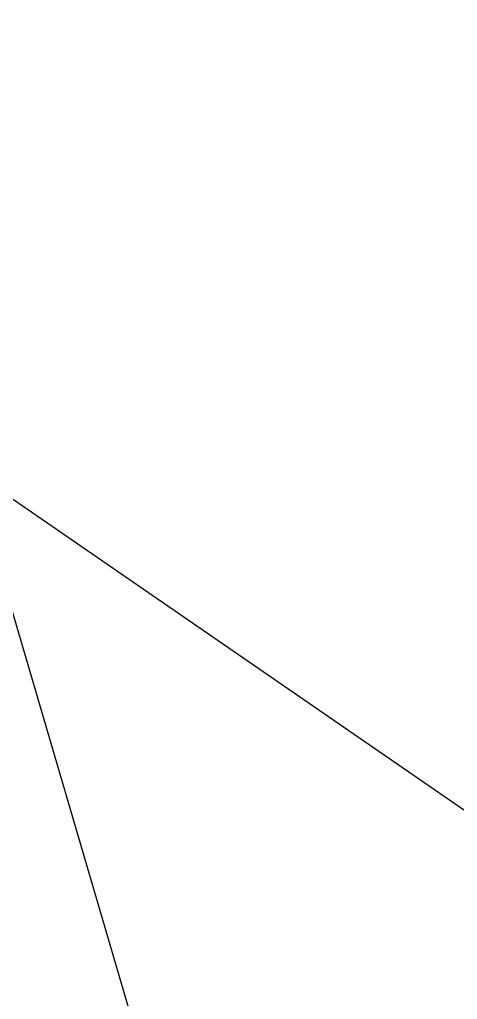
# Model space of a CAD drawing. Extents: x 104.513 to 104.5295, y 28.4567 to 28.4663.
# Drawn here: x 104.5129908 to 104.51299922, y 28.46217659 to 28.46219543 of the extents above; entities that cross this region are included whole.
import ezdxf

# ---------------------------------------------------------------- set-up
doc = ezdxf.new("R2010")
doc.units = 0
doc.header["$MEASUREMENT"] = 0
doc.layers.add('Contour_Line_Intermediate', color=7, linetype='Continuous')
doc.layers.add('Iso-height_Area', color=7, linetype='Continuous')

msp = doc.modelspace()

# ---------------------------------------------------------------- linework, layer by layer
at = {"layer": 'Contour_Line_Intermediate', "color": 0}
msp.add_polyline3d([(104.512982368, 28.462191921, 435), (104.513159816, 28.46206981, 435), (104.513416118, 28.461944353, 435), (104.513673256, 28.461756295, 435), (104.513768645, 28.461719839, 435), (104.513961686, 28.461693565, 435), (104.514040639, 28.461664752, 435), (104.514169165, 28.461539884, 435), (104.514238093, 28.461495852, 435), (104.514353161, 28.461480575, 435), (104.514441314, 28.461491849, 435), (104.514727939, 28.461569516, 435), (104.514886081, 28.461629338, 435), (104.515442132, 28.461998319, 435), (104.515579877, 28.462178744, 435), (104.515612252, 28.462267755, 435), (104.515592934, 28.462385058, 435), (104.515499966, 28.462545074, 435), (104.515425921, 28.462631843, 435), (104.515166365, 28.462868102, 435), (104.514993977, 28.462996458, 435)], dxfattribs=at)
at = {"layer": 'Iso-height_Area', "color": 0}
msp.add_polyline3d([(104.512982368, 28.466148983, 434), (104.512986134, 28.46219941, 434), (104.512998178, 28.46215845, 434), (104.513023023, 28.462131731, 434), (104.513117304, 28.46206626, 434), (104.513400868, 28.461931249, 434), (104.513658239, 28.461741632, 434), (104.513758351, 28.461700998, 434), (104.513951301, 28.461668056, 434), (104.514018842, 28.461639733, 434), (104.51407543, 28.461596228, 434), (104.51407543, 28.461596228, 434), (104.514158975, 28.461500734, 434), (104.514255801, 28.461455896, 434), (104.514383344, 28.461458668, 434), (104.514559567, 28.461501404, 434), (104.514804825, 28.461577683, 434), (104.514922825, 28.461630213, 434), (104.515188234, 28.461825391, 434)], dxfattribs=at)

doc.saveas('drawing.dxf')
